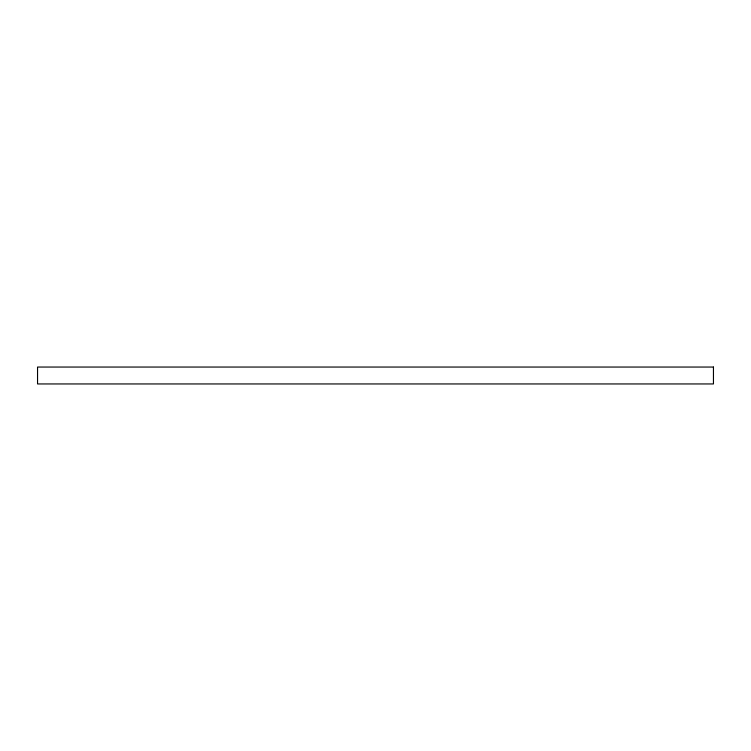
<?xml version="1.0" encoding="UTF-8"?>
<svg xmlns="http://www.w3.org/2000/svg" width="751" height="751" viewBox="0 0 751 751"><rect width="100%" height="100%" fill="white"/><g stroke="black" fill="none" stroke-linecap="round" stroke-linejoin="round"><path stroke-width="1.13" d="M713.45 367.051L37.55 367.051L37.55 383.949L713.45 383.949L713.45 367.051"/></g></svg>
